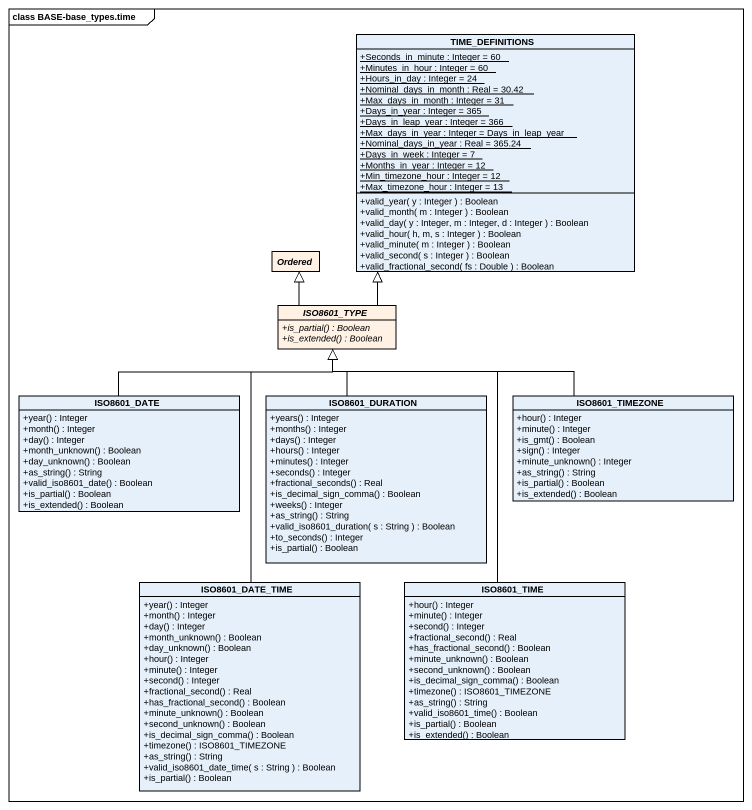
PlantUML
@startuml
mainframe class BASE-base_types.time
hide circle
hide empty members
skinparam classAttributeIconSize 0
class TIME_DEFINITIONS {
  {static} +Seconds_in_minute : Integer = 60
  {static} +Minutes_in_hour : Integer = 60
  {static} +Hours_in_day : Integer = 24
  {static} +Nominal_days_in_month : Real = 30.42
  {static} +Max_days_in_month : Integer = 31
  {static} +Days_in_year : Integer = 365
  {static} +Days_in_leap_year : Integer = 366
  {static} +Max_days_in_year : Integer = Days_in_leap_year
  {static} +Nominal_days_in_year : Real = 365.24
  {static} +Days_in_week : Integer = 7
  {static} +Months_in_year : Integer = 12
  {static} +Min_timezone_hour : Integer = 12
  {static} +Max_timezone_hour : Integer = 13
  +valid_year( y : Integer ) : Boolean
  +valid_month( m : Integer ) : Boolean
  +valid_day( y : Integer, m : Integer, d : Integer ) : Boolean
  +valid_hour( h, m, s : Integer ) : Boolean
  +valid_minute( m : Integer ) : Boolean
  +valid_second( s : Integer ) : Boolean
  +valid_fractional_second( fs : Double ) : Boolean
}
abstract class Ordered #FFF2E5
abstract class ISO8601_TYPE #FFF2E5 {
  {abstract} +is_partial() : Boolean
  {abstract} +is_extended() : Boolean
}
class ISO8601_DATE {
  +year() : Integer
  +month() : Integer
  +day() : Integer
  +month_unknown() : Boolean
  +day_unknown() : Boolean
  +as_string() : String
  +valid_iso8601_date() : Boolean
  +is_partial() : Boolean
  +is_extended() : Boolean
}
class ISO8601_DURATION {
  +years() : Integer
  +months() : Integer
  +days() : Integer
  +hours() : Integer
  +minutes() : Integer
  +seconds() : Integer
  +fractional_seconds() : Real
  +is_decimal_sign_comma() : Boolean
  +weeks() : Integer
  +as_string() : String
  +valid_iso8601_duration( s : String ) : Boolean
  +to_seconds() : Integer
  +is_partial() : Boolean
}
class ISO8601_TIMEZONE {
  +hour() : Integer
  +minute() : Integer
  +is_gmt() : Boolean
  +sign() : Integer
  +minute_unknown() : Integer
  +as_string() : String
  +is_partial() : Boolean
  +is_extended() : Boolean
}
class ISO8601_DATE_TIME {
  +year() : Integer
  +month() : Integer
  +day() : Integer
  +month_unknown() : Boolean
  +day_unknown() : Boolean
  +hour() : Integer
  +minute() : Integer
  +second() : Integer
  +fractional_second() : Real
  +has_fractional_second() : Boolean
  +minute_unknown() : Boolean
  +second_unknown() : Boolean
  +is_decimal_sign_comma() : Boolean
  +timezone() : ISO8601_TIMEZONE
  +as_string() : String
  +valid_iso8601_date_time( s : String ) : Boolean
  +is_partial() : Boolean
}
class ISO8601_TIME {
  +hour() : Integer
  +minute() : Integer
  +second() : Integer
  +fractional_second() : Real
  +has_fractional_second() : Boolean
  +minute_unknown() : Boolean
  +second_unknown() : Boolean
  +is_decimal_sign_comma() : Boolean
  +timezone() : ISO8601_TIMEZONE
  +as_string() : String
  +valid_iso8601_time() : Boolean
  +is_partial() : Boolean
  +is_extended() : Boolean
}
ISO8601_TYPE -up-|> TIME_DEFINITIONS
ISO8601_TYPE -up-|> Ordered
ISO8601_DATE -up-|> ISO8601_TYPE
ISO8601_DURATION -up-|> ISO8601_TYPE
ISO8601_TIMEZONE -left-|> ISO8601_TYPE
ISO8601_DATE_TIME -up-|> ISO8601_TYPE
ISO8601_TIME -up-|> ISO8601_TYPE
@enduml
